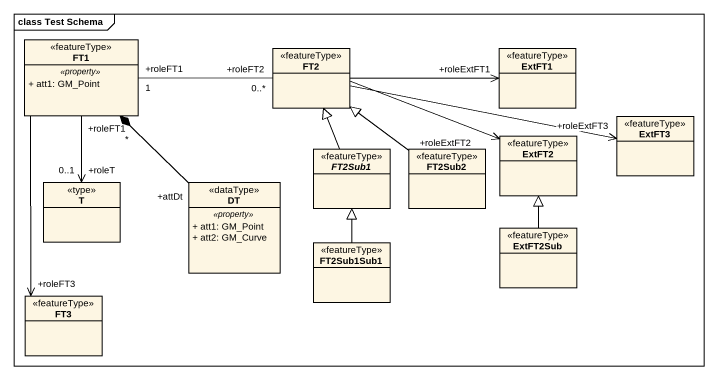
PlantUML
@startuml
mainframe class Test Schema
hide circle
hide empty members
skinparam classAttributeIconSize 0
class FT1 <<featureType>> {
  .. <<property>> ..
  + att1: GM_Point
}
class FT2 <<featureType>>
class ExtFT1 <<featureType>>
class ExtFT3 <<featureType>>
abstract class FT2Sub1 <<featureType>>
class FT2Sub2 <<featureType>>
class ExtFT2 <<featureType>>
class T <<type>>
class DT <<dataType>> {
  .. <<property>> ..
  + att1: GM_Point
  + att2: GM_Curve
}
class FT2Sub1Sub1 <<featureType>>
class ExtFT2Sub <<featureType>>
class FT3 <<featureType>>
FT1 "+roleFT1\n1" -right- "+roleFT2\n0..*" FT2
FT1 "+roleFT1" --> "+roleT\n0..1" T
FT1 --> "+roleFT3" FT3
FT2 -right-> "+roleExtFT1" ExtFT1
FT2 -right-> "+roleExtFT3" ExtFT3
FT2 -right-> "+roleExtFT2" ExtFT2
FT2Sub1 -up-|> FT2
FT2Sub2 -up-|> FT2
DT "+attDt" -up-* "*" FT1
FT2Sub1Sub1 -up-|> FT2Sub1
ExtFT2Sub -up-|> ExtFT2
@enduml
